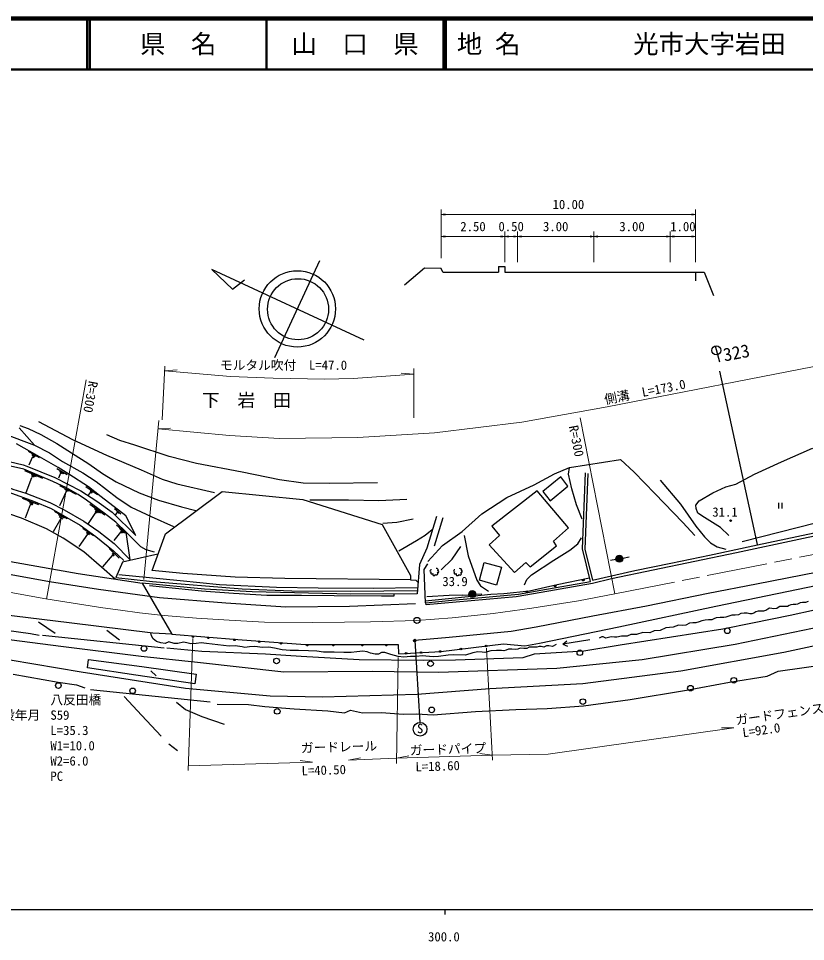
# Model space of a CAD drawing. Units: millimetres at full size, sheet at 1:1000, with parts at other scales. Extents: x 40000 to 680000, y 20000 to 380000.
# Drawn here: x 284248 to 438902, y 198715 to 380000 of the extents above; entities that cross this region are included whole.
import ezdxf
from ezdxf.enums import TextEntityAlignment as Align

# ---------------------------------------------------------------- set-up
doc = ezdxf.new("R2010")
doc.units = ezdxf.units.MM
doc.header["$LTSCALE"] = 1000
doc.linetypes.add('CHAIN', pattern=[18.5, 12, -1.5, 3.5, -1.5])
for name, color, linetype, lineweight in [('M-BGD', 7, 'Continuous', 25), ('M-BGD-EXST', 7, 'Continuous', 25), ('M-BMK', 2, 'CHAIN', 13), ('M-BMK-HTXT', 7, 'Continuous', 13), ('M-BMK-SRVR', 3, 'Continuous', 25), ('M-STR-HTXT', 7, 'Continuous', 13), ('M-STR-STR1', 1, 'Continuous', 25), ('M-STR-STRC', 7, 'Continuous', 25), ('M-TTL', 2, 'Continuous', 140), ('M-TTL-BAND', 7, 'Continuous', 25), ('M-TTL-LINE', 7, 'Continuous', 50)]:
    doc.layers.add(name, color=color, linetype=linetype, lineweight=lineweight)
doc.layers.add('M-TTL-TXT', color=7, linetype='Continuous')
doc.styles.add('ＭＳ ゴシック', font='')
doc.styles.get('ＭＳ ゴシック').set_extended_font_data('MS Gothic')

# ---------------------------------------------------------------- blocks, each defined once
blk = doc.blocks.new('open_arrow')
at = {"color": 0, "linetype": 'Continuous', "lineweight": -2}
blk.add_lwpolyline([(7.5, 1.25), (0, 0), (7.5, -1.25)], dxfattribs=at)

msp = doc.modelspace()

# ---------------------------------------------------------------- hatches: boundary and pattern name
at = {"layer": 'M-BGD'}
for points in [[(402611, 274505, 1), (402041, 273278, 1)], [(389972, 268789), (389358, 268666, 0.84072)], [(395525, 269924), (394912, 269801, 0.84072)], [(373131, 266338, 1), (373700, 267566, 0.41421), (372802, 267237, 0.41421)], [(384418, 267654), (383804, 267531, 0.84072)]]:
    msp.add_hatch(color=256, dxfattribs=at).paths.add_polyline_path(points)
at = {"layer": 'M-BGD-EXST'}
msp.add_hatch(color=256, dxfattribs=at).paths.add_polyline_path([(361882, 257699, 1), (362321, 257938, 0.41421), (361982, 258038, 0.41421)])

# ---------------------------------------------------------------- linework, layer by layer
at = {"layer": 'M-BGD'}
for p, q in [((367656, 330160), (378559, 330160)), ((378559, 331267), (379809, 331267)), ((378559, 331267), (378559, 330160)), ((379809, 331267), (379809, 330160)), ((417309, 330160), (417309, 328460)), ((421161, 315691), (421976, 312545)), ((429453, 276682), (422089, 310725)), ((286128, 295013), (288295, 293752)), ((286333, 292361), (287032, 293827)), ((286860, 294260), (287452, 293927)), ((286869, 294492), (287617, 294027)), ((287020, 293970), (287296, 293802)), ((285406, 291197), (288959, 289746)), ((286726, 290526), (287705, 290052)), ((286813, 290289), (287410, 290051)), ((286827, 290066), (287206, 289950)), ((291813, 291645), (293827, 290436)), ((292154, 289796), (292573, 290742)), ((292329, 291190), (293159, 290648)), ((292402, 290881), (292865, 290607)), ((285762, 286922), (286897, 289877)), ((292311, 288268), (295583, 286593)), ((292401, 284352), (293776, 287274)), ((293265, 287570), (294011, 287145)), ((297487, 288091), (299803, 286511)), ((298038, 286402), (298394, 286926)), ((298316, 287032), (298636, 286813)), ((298327, 287266), (298783, 286886)), ((284950, 285817), (288216, 284521)), ((287184, 284750), (286069, 285236)), ((286369, 284941), (287049, 284626)), ((286522, 284667), (286920, 284483)), ((433566, 284903), (433566, 283785)), ((434233, 284903), (434233, 283785)), ((285609, 281924), (286646, 284531)), ((291313, 283212), (293836, 281798)), ((297996, 280829), (299472, 282983)), ((298285, 284602), (301226, 282493)), ((299158, 283789), (300341, 282917)), ((299299, 283246), (299721, 282882)), ((299396, 283454), (299968, 282992)), ((303132, 283773), (304383, 282715)), ((303288, 282534), (303698, 282963)), ((303576, 283216), (304027, 282824)), ((291160, 279229), (292671, 281884)), ((292048, 282575), (293216, 281928)), ((292244, 282169), (292938, 281743)), ((366020, 276427), (367716, 281997)), ((296872, 279930), (298996, 278436)), ((303531, 280565), (305351, 278977)), ((304133, 279864), (305102, 278924)), ((304276, 279264), (304632, 279001)), ((304334, 279448), (304790, 279040)), ((297821, 278687), (296135, 276317)), ((297626, 279110), (298203, 278667)), ((297698, 278842), (297976, 278557)), ((303074, 277447), (304337, 279108)), ((302074, 275891), (304051, 274035)), ((300805, 272309), (302726, 274512)), ((302657, 274994), (303035, 274545)), ((302662, 274796), (302928, 274399)), ((400566, 273612), (401656, 273799)), ((402989, 274027), (404262, 274245)), ((371571, 266726), (372754, 266810)), ((374090, 266904), (375266, 266988)), ((291488, 259216), (288200, 261446)), ((301606, 259878), (304086, 257949)), ((288972, 258887), (312884, 256424)), ((391213, 257104), (392158, 256746)), ((310253, 251899), (311306, 250891)), ((298397, 248228), (321905, 245777)), ((305009, 246825), (308510, 243103)), ((308510, 243103), (312272, 239019)), ((313801, 237570), (315511, 236202))]:
    msp.add_line(p, q, dxfattribs=at)
for points in [[(367656, 330160), (367309, 330926), (364015, 330930), (360122, 327620)], [(379809, 330160), (382309, 330160), (397309, 330160), (412309, 330160), (417309, 330160)], [(417309, 330160), (418989, 330154), (420845, 325598)], [(303228, 269883), (300536, 272233), (297117, 275271), (293024, 277955), (289753, 279786), (284865, 281856), (279625, 283655), (271273, 285447), (262204, 287218), (248128, 289931), (241898, 292153), (231722, 297618), (224514, 304416), (217526, 310645), (215902, 312812)], [(486230, 306158), (482838, 299334), (481149, 295397), (480023, 291698), (479592, 288812), (479423, 286394), (464230, 283272), (450832, 280499), (437606, 277676), (425309, 275027), (400792, 269954), (397034, 269052), (386940, 267242), (382011, 266396), (364343, 264848), (364308, 265264), (369376, 265759), (376708, 266420), (382523, 266935), (386897, 267697), (396656, 269406), (395086, 275810), (395636, 290769)], [(261783, 303221), (260893, 302840), (261979, 301504), (254192, 299679), (255046, 298014), (251296, 295229), (254770, 294253), (259089, 292964), (273490, 289897), (281135, 288378), (283139, 287568), (285673, 286790), (290411, 284950), (293221, 283527), (297086, 281259), (300053, 279247), (303084, 276890), (306221, 273649), (305418, 279101), (308237, 276293), (309287, 275729), (310893, 275277)], [(260893, 302840), (269803, 301037), (275962, 299741), (281342, 298464), (287413, 296175), (284371, 299574)], [(396153, 290627), (395534, 275797), (397055, 269707), (405371, 271560), (412449, 273018), (419997, 274610), (429440, 276597), (442743, 279414), (458790, 282719), (474940, 286105), (478368, 286786), (478736, 287718), (479519, 291086), (480365, 294099), (481143, 296605), (482249, 299758), (483018, 301347)], [(284528, 300073), (286153, 299503), (288637, 298290), (291780, 296527), (294653, 294707), (298081, 292508), (300757, 290657), (303453, 288981), (307943, 286837), (311794, 285418), (316309, 284116), (319126, 283359)], [(288167, 300824), (294898, 297337), (301568, 294244), (308330, 291352), (312489, 289545), (315352, 288587), (322797, 286902)], [(305418, 279101), (303409, 281051), (301117, 282820), (297592, 285385), (295952, 286530), (293700, 287831), (291034, 289067), (285299, 291502), (276810, 293351), (269805, 295089), (263343, 296095), (259996, 296874), (254956, 298190)], [(354776, 288786), (345283, 288655), (340222, 288735), (335572, 289411), (328221, 290873), (319210, 292613), (313829, 293949), (307106, 296180), (304180, 297093), (301626, 298252)], [(279898, 293611), (285167, 292324), (285900, 292100), (291424, 289827), (296533, 287198), (299665, 285195), (302659, 283055), (307331, 278489), (305343, 282302), (300519, 286042), (298033, 288033), (294139, 290475), (292068, 291783), (287917, 294170), (283887, 296444)], [(287413, 296175), (290325, 294703), (292874, 292972), (296920, 290791), (299519, 289037), (303567, 285941), (306393, 284020), (310305, 282207), (314741, 280210)], [(423826, 278458), (422202, 280050), (419054, 281967), (417759, 282872), (417423, 283790), (417328, 284406), (417967, 285291), (420659, 286825), (423253, 287985), (425217, 288522), (428902, 290472), (434145, 292934), (440267, 295621), (447187, 287381), (450388, 283419), (448950, 282866), (441090, 280947), (426425, 277186)], [(241898, 292153), (243917, 292895), (248661, 294178), (252800, 293866), (259105, 291969), (267894, 290171), (276735, 288259), (279652, 287621), (282388, 286977), (287208, 285190), (290655, 283770), (293762, 282002), (296357, 280512), (299467, 278284), (302943, 275457), (304926, 273572)], [(560898, 292094), (520384, 279656), (478865, 266099), (463996, 261773), (434635, 255507), (414403, 251838), (395127, 249311), (376894, 248375), (362576, 247208), (343984, 246681), (333733, 246922), (317061, 248433), (296580, 251588), (277929, 254748), (245344, 260589), (226431, 264236), (185361, 272548), (148519, 278411), (124709, 280304), (106787, 280565), (93422, 280664)], [(364673, 273354), (367536, 276485), (371406, 279223), (375314, 282687), (380224, 285909), (385548, 288419), (389585, 290559), (392534, 291793), (402557, 293387), (405218, 290895), (409290, 286703), (414822, 281017), (417128, 278461)], [(395022, 281644), (393893, 284471), (392998, 287605), (392353, 290484), (392534, 291793)], [(66048, 289943), (84680, 289109), (103975, 287602), (116272, 286778), (129985, 284932), (154397, 281052), (172044, 278357), (197944, 273787), (225370, 268388), (259858, 261786), (274735, 259034), (292543, 256713), (308363, 254784), (319435, 253553), (336365, 251678), (353732, 251797), (366753, 251614), (390039, 252403), (406814, 254137), (425086, 257129), (451649, 262619)], [(410358, 289329), (414326, 284591), (417315, 280307), (419070, 278225), (420250, 276991), (421526, 276209), (423270, 275782)], [(360584, 285502), (355042, 285288), (349091, 285412), (341489, 285412)], [(366377, 282183), (364510, 275945), (363034, 272762), (362563, 266982), (349531, 266949), (330176, 267400), (320784, 267886), (308544, 269065)], [(355848, 280848), (358620, 281090), (361800, 281734)], [(358994, 275471), (362445, 277444), (364153, 278524), (365521, 279615)], [(371844, 278432), (372595, 274490), (374324, 269680), (375011, 268578), (376593, 267522)], [(383698, 268743), (384153, 269822), (385024, 270708), (389424, 273643), (392565, 275550), (394172, 276832), (394866, 278030)], [(466176, 255047), (467399, 269249), (467340, 272110), (467042, 273161), (466835, 273976), (465896, 275022), (464953, 275521), (463665, 275809), (462426, 275735), (451023, 273105), (444312, 271827), (429260, 268877), (419767, 267065), (407632, 264611), (397117, 262593), (385994, 260447), (381075, 259636), (368845, 258432), (362102, 257818)], [(367291, 271724), (369450, 273842), (371170, 276282)], [(311659, 274763), (304710, 273235), (303385, 270237), (310554, 269428), (328185, 267961), (337947, 267567), (349465, 267516), (362620, 267680)], [(314410, 259065), (327362, 258058), (340559, 257070), (358877, 257075), (358931, 255242), (367237, 255679), (379569, 257194), (383714, 256779), (386659, 257282), (402226, 260502), (421282, 264566), (453314, 271184), (466835, 273976)], [(364612, 272872), (363920, 271748), (364154, 265251), (364308, 265264)], [(365380, 271697), (365245, 271694), (365156, 271612), (365104, 271450), (365169, 271335), (365267, 271309), (365327, 271320), (365250, 271226), (365256, 271026), (365335, 270910), (365529, 270909), (365660, 270979), (365658, 270768), (365714, 270611), (365857, 270584), (366040, 270613), (366138, 270710), (366147, 270779), (366225, 270720), (366478, 270706), (366616, 270831), (366652, 271016), (366574, 271105), (366489, 271129), (366687, 271153), (366826, 271326), (366805, 271531), (366711, 271577), (366580, 271562), (366711, 271659), (366701, 271749), (366602, 271894), (366493, 271949), (366305, 271960)], [(370004, 271688), (369868, 271685), (369779, 271603), (369727, 271441), (369792, 271326), (369890, 271300), (369950, 271311), (369873, 271216), (369880, 271017), (369958, 270900), (370152, 270900), (370283, 270970), (370281, 270759), (370338, 270602), (370480, 270575), (370664, 270604), (370761, 270700), (370770, 270769), (370848, 270711), (371102, 270697), (371240, 270822), (371276, 271007), (371197, 271096), (371112, 271120), (371310, 271143), (371450, 271316), (371428, 271521), (371334, 271568), (371204, 271552), (371335, 271649), (371324, 271740), (371225, 271885), (371117, 271940), (370928, 271951)], [(226701, 271082), (232081, 269978), (245635, 267477), (254961, 265655), (258471, 264472), (263161, 263799), (268345, 262680), (271792, 262082), (275859, 261142), (279474, 260188), (286587, 259226), (288333, 258916)], [(303997, 270819), (315991, 269626), (323724, 268849), (334952, 268331), (343170, 268150), (353938, 268145), (362664, 268215)], [(364140, 265641), (368774, 266074), (372604, 266466), (377074, 266923), (379640, 267087), (384640, 267611), (390126, 268825), (396481, 270119)], [(309979, 268611), (320246, 267566), (326494, 267155), (333062, 266750), (339882, 266733), (346300, 266643), (355552, 266638), (358093, 266628), (358090, 266971)], [(466423, 269375), (458256, 267665), (450207, 265899), (435861, 262714), (428465, 261214), (422658, 260073), (402470, 256920), (395344, 255740), (385548, 255136), (383339, 254425), (370116, 253974), (363807, 253934), (351184, 254066), (339777, 254725), (332810, 255135), (320280, 255657), (313423, 256305)], [(361253, 269740), (362300, 269681), (362753, 269317)], [(364473, 266508), (368877, 266770), (371529, 266830)], [(439414, 265488), (438887, 265315), (438277, 265328), (437871, 265259), (437550, 265129), (437342, 264964), (436969, 264912), (436449, 264930), (435999, 264843), (435678, 264713), (435383, 264505), (434802, 264514), (434282, 264514), (433875, 264505), (433520, 264323), (433251, 264141), (432654, 264070), (432250, 264133), (431837, 264155), (431504, 264017), (431118, 263724), (430856, 263640), (430608, 263582), (430080, 263622), (429610, 263613), (429159, 263449), (428736, 263222), (428335, 263102), (427978, 263102), (427404, 263200), (426829, 263200), (426201, 263113), (425735, 262907), (425074, 262842), (424413, 262821), (423796, 262637), (423265, 262409), (422853, 262366), (422127, 262366), (421326, 262312), (420860, 262117), (420492, 261878), (419842, 261867), (419191, 261857), (418519, 261716), (417991, 261473), (417375, 261282), (416725, 261282), (416075, 261213), (415373, 260858), (414784, 260797), (413919, 260840), (412870, 260467), (411481, 260315), (410364, 259807), (409179, 259756), (408316, 259333), (406928, 259401), (405692, 259015), (404568, 258988), (403851, 258703), (402767, 258717), (401819, 258460), (401332, 258487), (400709, 258554), (399923, 258392), (399693, 258284), (399165, 258527), (398867, 258527), (398379, 258324)], [(389920, 257083), (389180, 256686), (388466, 256766), (387990, 256766), (387487, 256501), (386958, 256686), (386535, 256686), (386085, 256528), (385027, 256501), (384578, 256528), (384128, 256263), (383546, 256237), (382858, 256316), (382356, 256157), (381827, 256078), (381218, 256131), (380557, 256131), (380108, 255919), (379631, 255813), (379129, 255893), (378150, 255866), (377066, 255813), (375876, 255470), (375347, 255549), (374500, 255602), (373495, 255390), (372093, 254967), (369800, 255037), (368709, 254971), (366758, 254673), (365733, 254640), (363551, 254805), (362460, 254706), (361303, 254673), (359947, 254574), (358889, 254673), (357401, 255103), (356244, 255500), (355602, 255460), (354968, 255185), (354312, 255122), (353444, 255354), (352767, 255587), (351921, 255714), (350757, 255629), (349614, 255481), (348154, 255481), (346313, 255524), (344155, 255545), (342906, 255714), (341253, 255789), (339285, 255895), (337613, 255874), (336090, 256001), (334587, 256318), (333424, 256509), (332175, 256445), (330694, 256657), (329615, 256615), (328726, 256488), (328176, 256615), (326822, 256805), (325658, 256699), (324558, 256847), (322336, 257144), (321172, 257249), (320121, 257354), (319190, 257235), (318107, 257184), (317345, 257387), (316685, 257506), (315585, 257235), (314840, 257252), (313790, 257574), (313062, 257269), (312199, 257387), (311403, 257658), (310743, 258166), (310388, 258725), (310252, 259334)], [(396533, 257974), (391213, 257104), (391995, 257744)], [(323319, 245343), (329426, 245260), (332637, 244856), (338431, 244412), (345046, 244021), (348344, 243649), (349504, 244123), (351867, 243606), (355559, 243708), (359824, 243394), (362435, 243413), (365757, 243247), (374073, 243875), (381968, 244273), (388126, 244456), (395242, 244990), (404421, 246231), (415489, 248115), (423961, 249623), (431380, 250812), (433494, 251785), (443256, 253190)], [(283187, 251231), (292047, 249678), (295654, 249124), (297292, 248524)], [(315325, 245723), (317040, 244276), (320309, 242905), (324667, 241391)]]:
    msp.add_lwpolyline(points, dxfattribs=at)
for points in [[(387274, 287076), (388722, 285288), (392189, 288146), (390796, 289953)], [(310488, 271557), (313127, 278779), (324251, 287116), (340150, 285506), (355727, 280650), (361290, 270592), (361253, 269740), (336600, 270025), (326857, 270281), (316526, 270967)], [(386183, 287225), (377290, 280273), (378757, 278432), (376762, 276633), (381704, 271215), (383931, 273130), (384790, 272285), (389977, 276444), (389407, 277334), (392357, 279940)], [(374865, 269653), (375760, 273123), (379155, 272263), (378172, 268700)], [(297829, 252478), (298034, 254134), (308507, 252718), (319186, 251207), (318885, 249345), (307339, 251008)]]:
    msp.add_lwpolyline(points, close=True, dxfattribs=at)
for centre, radius in [((421387, 314820), 900), ((424170, 281378), 150), ((402326, 273891), 676), ((373416, 266952), 676), ((423517, 259747), 550), ((318531, 258595), 150), ((321569, 258358), 150), ((326696, 257960), 150), ((331557, 257594), 150), ((308901, 256262), 550), ((335848, 257273), 150), ((340997, 256920), 150), ((346102, 256922), 150), ((351815, 256923), 150), ((356533, 256924), 150), ((363329, 255473), 150), ((367112, 255672), 150), ((371172, 256162), 150), ((376149, 256774), 150), ((394557, 255436), 550), ((334963, 253823), 550), ((360427, 255320), 150), ((365218, 253288), 550), ((424798, 250021), 550), ((292093, 248991), 550), ((306684, 247955), 550), ((416288, 248474), 550), ((365447, 244209), 550), ((395144, 245829), 550), ((335092, 243918), 550)]:
    msp.add_circle(centre, radius, dxfattribs=at)
for centre in [(389654, 268781), (395208, 269916), (384101, 267646)]:
    msp.add_arc(centre, 318, 201.22751, 1.44524, dxfattribs=at)
at = {"layer": 'M-BGD-EXST'}
msp.add_line((362102, 257818), (363086, 241743), dxfattribs=at)
for centre, radius in [((362102, 257818), 250), ((363168, 240395), 1350)]:
    msp.add_circle(centre, radius, dxfattribs=at)
at = {"layer": 'M-BMK'}
msp.add_lwpolyline([(263849, 270805), (289628, 265990), (300795, 264274), (304315, 263807), (308033, 263247), (312150, 262835), (314421, 262631), (319247, 262251), (325650, 261805), (332576, 261467), (341984, 261404), (348307, 261413), (353422, 261514), (362534, 261773), (369475, 262304), (377551, 263130), (385151, 264157), (394310, 265603), (401397, 266990), (461060, 278810)], dxfattribs=at)
at = {"layer": 'M-BMK-SRVR'}
for p, q in [((334611, 313402), (343446, 332453)), ((352183, 316828), (322218, 330723)), ((322218, 330723), (326332, 326825)), ((326332, 326825), (328681, 328691))]:
    msp.add_line(p, q, dxfattribs=at)
for centre, radius in [((339046, 322966), 7500), ((339186, 322892), 6000), ((362534, 261773), 600)]:
    msp.add_circle(centre, radius, dxfattribs=at)
at = {"layer": 'M-STR-HTXT'}
for p, q in [((367309, 332926), (367309, 342513)), ((367309, 341513), (417309, 341513)), ((417309, 332160), (417309, 342513)), ((379809, 332160), (379809, 338170)), ((382309, 332160), (382309, 338170)), ((397309, 332160), (397309, 338170)), ((412309, 332160), (412309, 338170)), ((379809, 337170), (367309, 337170)), ((379809, 337170), (382309, 337170)), ((382309, 337170), (397309, 337170)), ((397309, 337170), (412309, 337170)), ((412309, 337170), (417309, 337170)), ((399891, 303740), (470470, 317514)), ((312466, 301198), (313012, 311688)), ((312966, 310814), (315415, 310986)), ((325903, 309689), (312966, 310814)), ((361916, 310156), (350025, 309304)), ((361916, 310156), (359470, 310366)), ((361905, 301548), (361918, 311263)), ((289770, 265969), (297548, 309011)), ((334279, 309328), (325903, 309689)), ((344358, 309151), (334279, 309328)), ((350025, 309304), (344358, 309151)), ((383131, 300723), (399891, 303740)), ((308899, 269809), (311846, 301040)), ((401423, 266996), (394603, 301540)), ((311692, 299410), (314142, 299565)), ((311692, 299410), (325721, 298086)), ((365965, 298642), (383131, 300723)), ((325721, 298086), (335569, 297531)), ((335569, 297531), (350953, 297705)), ((350953, 297705), (365965, 298642)), ((317572, 232277), (318506, 258202)), ((377389, 234345), (376234, 256316)), ((358509, 233673), (358839, 254484)), ((424836, 240659), (422381, 240700)), ((317607, 233251), (342040, 233973)), ((342040, 233973), (339605, 234285)), ((349065, 234323), (351472, 234807)), ((349065, 234323), (358526, 234714)), ((358526, 234714), (377338, 235313)), ((358526, 234714), (360937, 235175)), ((374902, 235619), (377338, 235313))]:
    msp.add_line(p, q, dxfattribs=at)
msp.add_lwpolyline([(377338, 235313), (388317, 235500), (424836, 240659)], dxfattribs=at)
at = {"layer": 'M-STR-STR1'}
msp.add_lwpolyline([(314410, 259065), (310667, 259284), (294193, 261286), (280772, 262932), (274179, 275104), (279695, 273871), (295954, 271003), (308544, 269065)], close=True, dxfattribs=at)
at = {"layer": 'M-STR-STRC'}
msp.add_lwpolyline([(362255, 265069), (349262, 264501), (336755, 264363), (325018, 265165), (311946, 266190), (300005, 267872), (290375, 269348), (266561, 273671), (242682, 278024), (223576, 281555), (207756, 284750), (207292, 284855)], dxfattribs=at)
at = {"layer": 'M-TTL'}
msp.add_line((680000, 380000), (40000, 380000), dxfattribs=at)
at = {"layer": 'M-TTL-BAND'}
for p, q in [((40000, 205000), (579000, 205000)), ((368000, 205000), (368000, 204000))]:
    msp.add_line(p, q, dxfattribs=at)
at = {"layer": 'M-TTL-LINE'}
for p, q in [((297750, 380000), (297750, 370000)), ((298250, 380000), (298250, 370000)), ((333000, 380000), (333000, 370000)), ((367750, 380000), (367750, 370000)), ((368250, 380000), (368250, 370000)), ((40000, 370000), (680000, 370000))]:
    msp.add_line(p, q, dxfattribs=at)

# ---------------------------------------------------------------- block references
at = {"layer": 'M-STR-HTXT', "xscale": 100, "yscale": 100}
for p in [(367309, 341513), (367309, 337170), (379809, 337170), (382309, 337170), (397309, 337170), (412309, 337170)]:
    msp.add_blockref('open_arrow', p, dxfattribs=at)
at = {"layer": 'M-STR-HTXT', "xscale": 100, "yscale": 100, "rotation": 180}
for p in [(417309, 341513), (379809, 337170), (382309, 337170), (397309, 337170), (412309, 337170), (417309, 337170)]:
    msp.add_blockref('open_arrow', p, dxfattribs=at)

# ---------------------------------------------------------------- texts
at = {"layer": 'M-BGD', "style": 'ＭＳ ゴシック'}
msp.add_text('323', height=2566, rotation=10.394, dxfattribs=at).set_placement((423106, 311884), align=Align.BOTTOM_LEFT)
for s, p in [('31.1', (420581, 281606)), ('33.9', (367536, 267971))]:
    msp.add_text(s, height=1833, dxfattribs=at).set_placement(p, align=Align.BOTTOM_LEFT)
at = {"layer": 'M-BGD-EXST', "style": 'ＭＳ ゴシック'}
msp.add_text('S', height=1833, rotation=358.508, dxfattribs=at).set_placement((362513, 239103), align=Align.BOTTOM_LEFT)
at = {"layer": 'M-BMK-HTXT', "style": 'ＭＳ ゴシック'}
msp.add_text('下  岩  田', height=2566, dxfattribs=at).set_placement((320297, 302974), align=Align.BOTTOM_LEFT)
at = {"layer": 'M-STR-HTXT', "style": 'ＭＳ ゴシック'}
for s, p in [('10.00', (392309, 342013)), ('2.50', (373559, 337670)), ('0.50', (381059, 337670)), ('3.00', (389809, 337670)), ('3.00', (404809, 337670)), ('1.00', (414809, 337670))]:
    msp.add_text(s, height=1833, dxfattribs=at).set_placement(p, align=Align.BOTTOM_CENTER)
for s, p in [('モルタル吹付  L=47.0', (323842, 310446)), ('八反田橋', (290524, 244720)), ('架設年月', (278524, 241720)), ('S59', (290524, 241720)), ('L=35.3', (290524, 238720)), ('W1=10.0', (290524, 235720)), ('W2=6.0', (290524, 232720)), ('PC', (290524, 229720))]:
    msp.add_text(s, height=1833, dxfattribs=at).set_placement(p, align=Align.BOTTOM_LEFT)
for s, rotation, p in [('R=300', 259.758, (297548, 309011)), ('側溝\u3000L=173.0', 11.043, (399657, 303694)), ('R=300', 281.168, (391845, 299793)), ('ガードフェンス', 8.042, (425358, 240733)), ('L=92.0', 8.042, (426711, 238261)), ('ガードレール', 1.693, (339781, 235251)), ('ガードパイプ', 1.822, (361180, 234799)), ('L=18.60', 1.822, (362298, 231562)), ('L=40.50', 1.693, (339911, 230791))]:
    msp.add_text(s, height=1833, rotation=rotation, dxfattribs=at).set_placement(p, align=Align.BOTTOM_LEFT)
at = {"layer": 'M-TTL-BAND', "style": 'ＭＳ ゴシック'}
msp.add_text('300.0', height=1833, dxfattribs=at).set_placement((367844, 198195), align=Align.BOTTOM_CENTER)
at = {"layer": 'M-TTL-TXT', "style": 'ＭＳ ゴシック'}
for s, p in [('県\u3000名', (315625, 375000)), ('山\u3000口\u3000県', (350375, 375000))]:
    msp.add_text(s, height=3666, dxfattribs=at).set_placement(p, align=Align.MIDDLE_CENTER)
for s, p in [('地 名', (370380, 375000)), ('光市大字岩田', (405024, 375000))]:
    msp.add_text(s, height=3666, dxfattribs=at).set_placement(p, align=Align.MIDDLE_LEFT)

doc.saveas('drawing.dxf')
